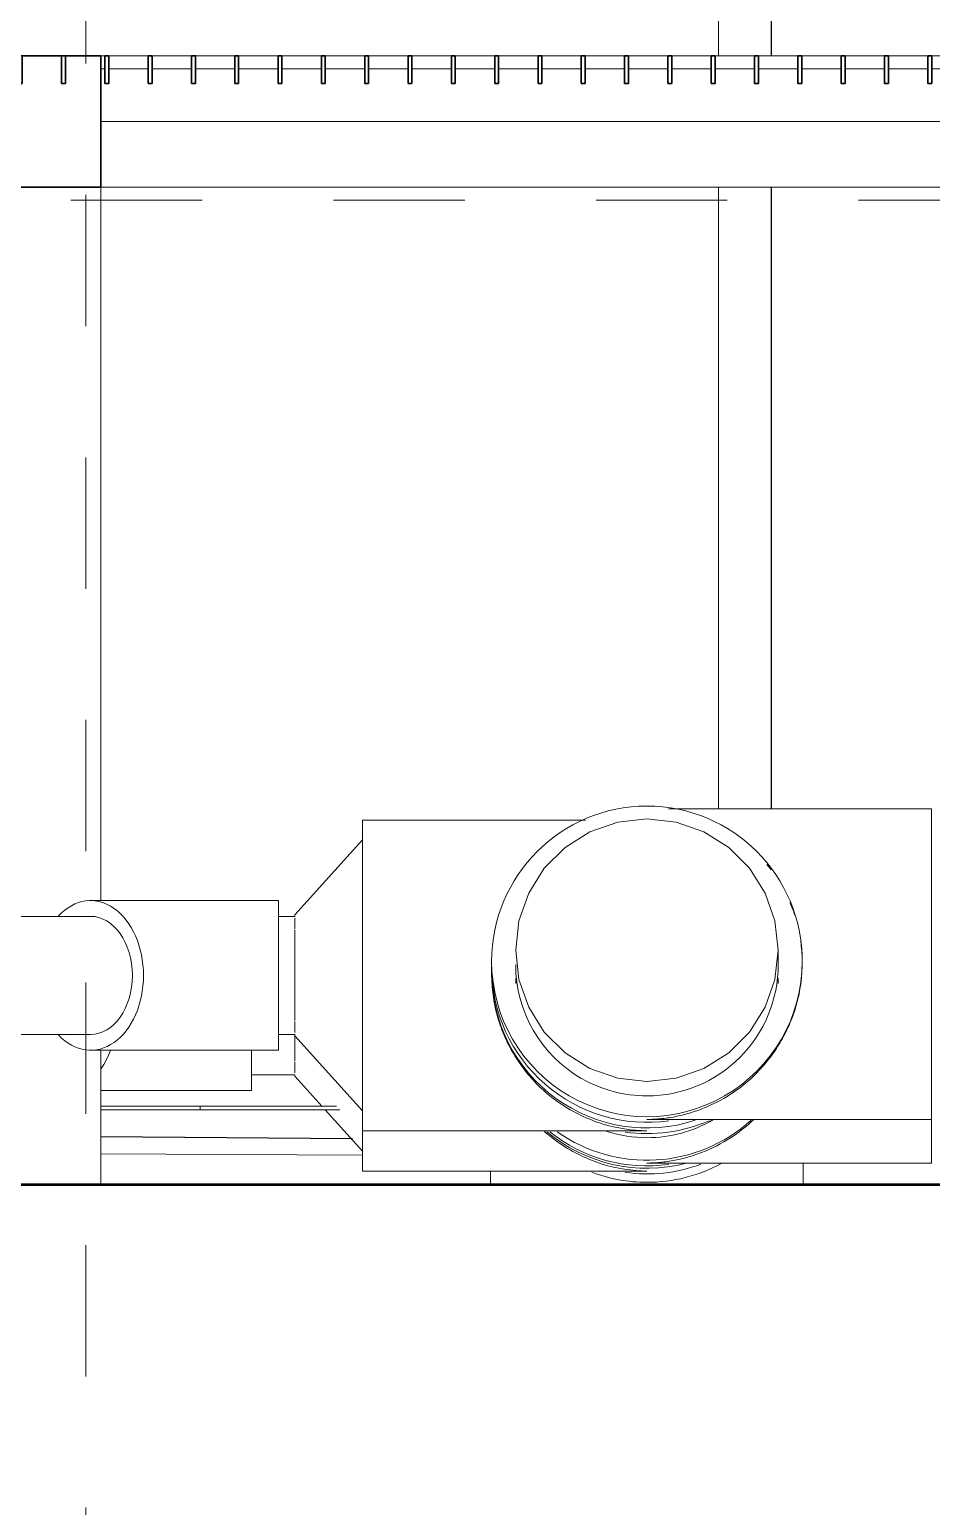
# Model space of a CAD drawing. Header units: metres. Extents: x 62 to 165, y -3 to 9.
# Drawn here: x 127.097 to 127.784, y -0.995 to 0.13 of the extents above; entities that cross this region are included whole.
import ezdxf

# ---------------------------------------------------------------- set-up
doc = ezdxf.new("R2010")
doc.units = ezdxf.units.M
doc.linetypes.add('Centro', pattern=[0.03175, 0.00635, -0.004763, 0.015875, -0.004763])
doc.linetypes.add('Grid Line', pattern=[0.022225, 0.0127, -0.003175, 0.003175, -0.003175])
for name, color, linetype, lineweight in [('A-FLOR', 7, 'Continuous', 18), ('A-FLOR-HRAL', 7, 'Continuous', 18), ('A-FLOR-LEVL', 7, 'Continuous', 9), ('A-GENM', 7, 'Continuous', 18), ('P-PIPE', 7, 'Continuous', 18), ('S-BEAM', 7, 'Continuous', 18), ('S-GRID', 7, 'Continuous', 9)]:
    doc.layers.add(name, color=color, linetype=linetype, lineweight=lineweight)

# ---------------------------------------------------------------- blocks, each defined once
blk = doc.blocks.new('Viga Perfil Rectangular - VM2-1193530-Corte 02')
at = {"layer": 'S-BEAM'}
for p, q in [((-75.0849, 0.5317), (-75.0449, 0.5317)), ((-75.0849, 0.5317), (-75.0849, 0.5)), ((-75.0449, 0.5317), (-75.0445, 0.5317)), ((-75.0449, 0.5), (-75.0449, 0.5317)), ((-75.0445, 0.5317), (-75.0445, 0.5)), ((-75.0849, 0.45), (-75.0849, 0.11)), ((-75.0449, 0.11), (-75.0449, 0.45)), ((-75.0445, 0.45), (-75.0445, 0.11)), ((-75.0849, 0.01), (-75.0849, -0.4637)), ((-75.0449, -0.4637), (-75.0449, 0.01)), ((-75.0445, 0.01), (-75.0445, -0.4637))]:
    blk.add_line(p, q, dxfattribs=at)
blk = doc.blocks.new('Grating - 1_13 x 9_68-1282363-Corte 02')
at = {"layer": 'A-GENM', "lineweight": 35}
for p, q in [((-75.5554, 0.11), (-75.6554, 0.11)), ((-75.6554, 0.11), (-75.6554, 0.01)), ((-75.6154, 0.11), (-75.6184, 0.11)), ((-75.6184, 0.11), (-75.6184, 0.089)), ((-75.6154, 0.089), (-75.6154, 0.11)), ((-75.5824, 0.11), (-75.5854, 0.11)), ((-75.5854, 0.11), (-75.5854, 0.089)), ((-75.5824, 0.089), (-75.5824, 0.11)), ((-75.5554, 0.01), (-75.5554, 0.11)), ((-75.5494, 0.11), (-75.5524, 0.11)), ((-75.5524, 0.11), (-75.5524, 0.089)), ((-75.5494, 0.089), (-75.5494, 0.11)), ((-75.5164, 0.11), (-75.5194, 0.11)), ((-75.5194, 0.11), (-75.5194, 0.089)), ((-75.5164, 0.089), (-75.5164, 0.11)), ((-75.4834, 0.11), (-75.4864, 0.11)), ((-75.4864, 0.11), (-75.4864, 0.089)), ((-75.4834, 0.089), (-75.4834, 0.11)), ((-75.4504, 0.11), (-75.4534, 0.11)), ((-75.4534, 0.11), (-75.4534, 0.089)), ((-75.4504, 0.089), (-75.4504, 0.11)), ((-75.4174, 0.11), (-75.4204, 0.11)), ((-75.4204, 0.11), (-75.4204, 0.089)), ((-75.4174, 0.089), (-75.4174, 0.11)), ((-75.3844, 0.11), (-75.3874, 0.11)), ((-75.3874, 0.11), (-75.3874, 0.089)), ((-75.3844, 0.089), (-75.3844, 0.11)), ((-75.3514, 0.11), (-75.3544, 0.11)), ((-75.3544, 0.11), (-75.3544, 0.089)), ((-75.3514, 0.089), (-75.3514, 0.11)), ((-75.3184, 0.11), (-75.3214, 0.11)), ((-75.3214, 0.11), (-75.3214, 0.089)), ((-75.3184, 0.089), (-75.3184, 0.11)), ((-75.2854, 0.11), (-75.2884, 0.11)), ((-75.2884, 0.11), (-75.2884, 0.089)), ((-75.2854, 0.089), (-75.2854, 0.11)), ((-75.2524, 0.11), (-75.2554, 0.11)), ((-75.2554, 0.11), (-75.2554, 0.089)), ((-75.2524, 0.089), (-75.2524, 0.11)), ((-75.2194, 0.11), (-75.2224, 0.11)), ((-75.2224, 0.11), (-75.2224, 0.089)), ((-75.2194, 0.089), (-75.2194, 0.11)), ((-75.1864, 0.11), (-75.1894, 0.11)), ((-75.1894, 0.11), (-75.1894, 0.089)), ((-75.1864, 0.089), (-75.1864, 0.11)), ((-75.1534, 0.11), (-75.1564, 0.11)), ((-75.1564, 0.11), (-75.1564, 0.089)), ((-75.1534, 0.089), (-75.1534, 0.11)), ((-75.1204, 0.11), (-75.1234, 0.11)), ((-75.1234, 0.11), (-75.1234, 0.089)), ((-75.1204, 0.089), (-75.1204, 0.11)), ((-75.0874, 0.11), (-75.0904, 0.11)), ((-75.0904, 0.11), (-75.0904, 0.089)), ((-75.0874, 0.089), (-75.0874, 0.11)), ((-75.0544, 0.11), (-75.0574, 0.11)), ((-75.0574, 0.11), (-75.0574, 0.089)), ((-75.0544, 0.089), (-75.0544, 0.11)), ((-75.0214, 0.11), (-75.0244, 0.11)), ((-75.0244, 0.11), (-75.0244, 0.089)), ((-75.0214, 0.089), (-75.0214, 0.11)), ((-74.9884, 0.11), (-74.9914, 0.11)), ((-74.9914, 0.11), (-74.9914, 0.089)), ((-74.9884, 0.089), (-74.9884, 0.11)), ((-74.9554, 0.11), (-74.9584, 0.11)), ((-74.9584, 0.11), (-74.9584, 0.089)), ((-74.9554, 0.089), (-74.9554, 0.11)), ((-74.9224, 0.11), (-74.9254, 0.11)), ((-74.9254, 0.11), (-74.9254, 0.089)), ((-74.9224, 0.089), (-74.9224, 0.11)), ((-74.8894, 0.11), (-74.8924, 0.11)), ((-74.8924, 0.11), (-74.8924, 0.089)), ((-74.8894, 0.089), (-74.8894, 0.11)), ((-74.8564, 0.11), (-74.8594, 0.11)), ((-74.8594, 0.11), (-74.8594, 0.089)), ((-74.8564, 0.089), (-74.8564, 0.11)), ((-74.8234, 0.11), (-74.8264, 0.11)), ((-74.8264, 0.11), (-74.8264, 0.089)), ((-74.8234, 0.089), (-74.8234, 0.11)), ((-74.7904, 0.11), (-74.7934, 0.11)), ((-74.7934, 0.11), (-74.7934, 0.089)), ((-74.7904, 0.089), (-74.7904, 0.11)), ((-74.7574, 0.11), (-74.7604, 0.11)), ((-74.7604, 0.11), (-74.7604, 0.089)), ((-74.7574, 0.089), (-74.7574, 0.11)), ((-74.7244, 0.11), (-74.7274, 0.11)), ((-74.7274, 0.11), (-74.7274, 0.089)), ((-74.7244, 0.089), (-74.7244, 0.11)), ((-74.6914, 0.11), (-74.6944, 0.11)), ((-74.6944, 0.11), (-74.6944, 0.089)), ((-74.6914, 0.089), (-74.6914, 0.11)), ((-74.6584, 0.11), (-74.6614, 0.11)), ((-74.6614, 0.11), (-74.6614, 0.089)), ((-74.6584, 0.089), (-74.6584, 0.11)), ((-74.6254, 0.11), (-74.6284, 0.11)), ((-74.6284, 0.11), (-74.6284, 0.089)), ((-74.6254, 0.089), (-74.6254, 0.11)), ((-74.543, 0.11), (-74.6254, 0.11)), ((-74.6254, 0.11), (-74.6254, 0.01)), ((-75.6184, 0.089), (-75.6154, 0.089)), ((-75.5854, 0.089), (-75.5824, 0.089)), ((-75.5524, 0.089), (-75.5494, 0.089)), ((-75.5194, 0.089), (-75.5164, 0.089)), ((-75.4864, 0.089), (-75.4834, 0.089)), ((-75.4534, 0.089), (-75.4504, 0.089)), ((-75.4204, 0.089), (-75.4174, 0.089)), ((-75.3874, 0.089), (-75.3844, 0.089)), ((-75.3544, 0.089), (-75.3514, 0.089)), ((-75.3214, 0.089), (-75.3184, 0.089)), ((-75.2884, 0.089), (-75.2854, 0.089)), ((-75.2554, 0.089), (-75.2524, 0.089)), ((-75.2224, 0.089), (-75.2194, 0.089)), ((-75.1894, 0.089), (-75.1864, 0.089)), ((-75.1564, 0.089), (-75.1534, 0.089)), ((-75.1234, 0.089), (-75.1204, 0.089)), ((-75.0904, 0.089), (-75.0874, 0.089)), ((-75.0574, 0.089), (-75.0544, 0.089)), ((-75.0244, 0.089), (-75.0214, 0.089)), ((-74.9914, 0.089), (-74.9884, 0.089)), ((-74.9584, 0.089), (-74.9554, 0.089)), ((-74.9254, 0.089), (-74.9224, 0.089)), ((-74.8924, 0.089), (-74.8894, 0.089)), ((-74.8594, 0.089), (-74.8564, 0.089)), ((-74.8264, 0.089), (-74.8234, 0.089)), ((-74.7934, 0.089), (-74.7904, 0.089)), ((-74.7604, 0.089), (-74.7574, 0.089)), ((-74.7274, 0.089), (-74.7244, 0.089)), ((-74.6944, 0.089), (-74.6914, 0.089)), ((-74.6614, 0.089), (-74.6584, 0.089)), ((-74.6284, 0.089), (-74.6254, 0.089)), ((-75.6554, 0.01), (-75.5554, 0.01)), ((-74.6254, 0.01), (-74.5397, 0.01))]:
    blk.add_line(p, q, dxfattribs=at)
at = {"layer": 'A-GENM'}
for p, q in [((-75.5524, 0.11), (-75.5554, 0.11)), ((-75.5194, 0.11), (-75.5494, 0.11)), ((-75.4864, 0.11), (-75.5164, 0.11)), ((-75.4534, 0.11), (-75.4834, 0.11)), ((-75.4204, 0.11), (-75.4504, 0.11)), ((-75.3874, 0.11), (-75.4174, 0.11)), ((-75.3544, 0.11), (-75.3844, 0.11)), ((-75.3214, 0.11), (-75.3514, 0.11)), ((-75.2884, 0.11), (-75.3184, 0.11)), ((-75.2554, 0.11), (-75.285, 0.11)), ((-75.2224, 0.11), (-75.2524, 0.11)), ((-75.1894, 0.11), (-75.2194, 0.11)), ((-75.1564, 0.11), (-75.1864, 0.11)), ((-75.1234, 0.11), (-75.1534, 0.11)), ((-75.0904, 0.11), (-75.1204, 0.11)), ((-75.0574, 0.11), (-75.0874, 0.11)), ((-75.0244, 0.11), (-75.0544, 0.11)), ((-74.9914, 0.11), (-75.0214, 0.11)), ((-74.9584, 0.11), (-74.9884, 0.11)), ((-74.9254, 0.11), (-74.9554, 0.11)), ((-74.8924, 0.11), (-74.9224, 0.11)), ((-74.8594, 0.11), (-74.8894, 0.11)), ((-74.8264, 0.11), (-74.8564, 0.11)), ((-74.7934, 0.11), (-74.8234, 0.11)), ((-74.7604, 0.11), (-74.7904, 0.11)), ((-74.7274, 0.11), (-74.7574, 0.11)), ((-74.6944, 0.11), (-74.7244, 0.11)), ((-74.6614, 0.11), (-74.6914, 0.11)), ((-74.6284, 0.11), (-74.6584, 0.11)), ((-75.5554, 0.1), (-75.5524, 0.1)), ((-75.5494, 0.1), (-75.5194, 0.1)), ((-75.5164, 0.1), (-75.4864, 0.1)), ((-75.4834, 0.1), (-75.4534, 0.1)), ((-75.4504, 0.1), (-75.4204, 0.1)), ((-75.4174, 0.1), (-75.3874, 0.1)), ((-75.3844, 0.1), (-75.3544, 0.1)), ((-75.3514, 0.1), (-75.3214, 0.1)), ((-75.3184, 0.1), (-75.2884, 0.1)), ((-75.285, 0.1), (-75.2554, 0.1)), ((-75.2524, 0.1), (-75.2224, 0.1)), ((-75.2194, 0.1), (-75.1894, 0.1)), ((-75.1864, 0.1), (-75.1564, 0.1)), ((-75.1534, 0.1), (-75.1234, 0.1)), ((-75.1204, 0.1), (-75.0904, 0.1)), ((-75.0874, 0.1), (-75.0574, 0.1)), ((-75.0544, 0.1), (-75.0244, 0.1)), ((-75.0214, 0.1), (-74.9914, 0.1)), ((-74.9884, 0.1), (-74.9584, 0.1)), ((-74.9554, 0.1), (-74.9254, 0.1)), ((-74.9224, 0.1), (-74.8924, 0.1)), ((-74.8894, 0.1), (-74.8594, 0.1)), ((-74.8564, 0.1), (-74.8264, 0.1)), ((-74.8234, 0.1), (-74.7934, 0.1)), ((-74.7904, 0.1), (-74.7604, 0.1)), ((-74.7574, 0.1), (-74.7274, 0.1)), ((-74.7244, 0.1), (-74.6944, 0.1)), ((-74.6914, 0.1), (-74.6614, 0.1)), ((-74.6584, 0.1), (-74.6284, 0.1)), ((-75.5554, 0.06), (-74.6254, 0.06)), ((-75.6554, -0.5455), (-75.6554, 0.01)), ((-74.6254, 0.01), (-75.5554, 0.01)), ((-75.5554, -0.5334), (-75.5554, 0.01)), ((-74.6254, 0.01), (-74.6254, -0.537)), ((-74.5254, -0.0546), (-74.5254, -0.537)), ((-75.5554, -0.75), (-75.5554, -0.6475)), ((-74.6254, -0.6601), (-74.6254, -0.75)), ((-74.5254, -0.6601), (-74.5254, -0.75)), ((-75.6554, -0.75), (-75.6554, -0.6647))]:
    blk.add_line(p, q, dxfattribs=at)
blk = doc.blocks.new('Railing - 50mm  - Al-1294074-Corte 02')
at = {"layer": 'A-FLOR-HRAL'}
for p, q in [((-74.6804, 0.11), (-74.6804, 0.95)), ((-74.6554, 0.95), (-74.6804, 0.95)), ((-74.6439, 0.95), (-74.6554, 0.95)), ((-74.6304, 0.13), (-74.6304, 0.11)), ((-74.6804, 0), (-74.6804, 0.01)), ((-74.6804, 0), (-74.6554, 0)), ((-74.6554, 0), (-74.6304, 0)), ((-74.6304, 0.01), (-74.6304, 0))]:
    blk.add_line(p, q, dxfattribs=at)
blk = doc.blocks.new('Railing - 50mm  - Al-V6-Corte 02')
at = {"layer": 'A-FLOR-HRAL'}
for p, q in [((-75.6679, 0), (-75.6679, 0.13)), ((-75.6179, 0.13), (-75.6179, 0.11)), ((-75.6679, 0), (-75.6554, 0))]:
    blk.add_line(p, q, dxfattribs=at)
blk = doc.blocks.new('Railing - Railing-1294277-Corte 02')
at = {"layer": 'A-FLOR-HRAL'}
for p, q in [((-74.644, 1), (-75.5151, 1)), ((-75.5151, 0.95), (-74.6785, 0.95)), ((-74.6785, 0.5), (-75.5884, 0.5)), ((-75.5884, 0.45), (-74.6785, 0.45))]:
    blk.add_line(p, q, dxfattribs=at)
for name in ['Railing - 50mm  - Al-1294074-Corte 02', 'Railing - 50mm  - Al-V6-Corte 02']:
    blk.add_blockref(name, (0, 0))
blk = doc.blocks.new('AB1_REVER_EST LOSAS_ZZ_ZZ_MO_T_A_rvt-2-Corte 02')
at = {"layer": 'A-FLOR'}
for p, q in [((-75.5554, -0.69), (-75.4798, -0.69)), ((-75.4798, -0.693), (-75.5554, -0.693)), ((-75.4798, -0.69), (-75.4798, -0.693)), ((-75.4798, -0.69), (-75.376, -0.69)), ((-75.4798, -0.69), (-75.4798, -0.693)), ((-75.3734, -0.693), (-75.4798, -0.693)), ((-75.3561, -0.7274), (-75.5554, -0.7265))]:
    blk.add_line(p, q, dxfattribs=at)
at = {"layer": 'A-FLOR', "lineweight": 25}
blk.add_line((-75.5554, -0.7133), (-75.3638, -0.7146), dxfattribs=at)
at = {"layer": 'A-FLOR', "lineweight": 50}
blk.add_line((-70.2976, -0.75), (-85.1697, -0.75), dxfattribs=at)
at = {"layer": 'A-FLOR-HRAL', "lineweight": 18}
blk.add_blockref('Railing - Railing-1294277-Corte 02', (0, 0), dxfattribs=at)
at = {"layer": 'A-GENM', "lineweight": 18}
blk.add_blockref('Grating - 1_13 x 9_68-1282363-Corte 02', (0, 0), dxfattribs=at)
at = {"layer": 'S-BEAM', "lineweight": 18}
blk.add_blockref('Viga Perfil Rectangular - VM2-1193530-Corte 02', (0, 0), dxfattribs=at)
blk = doc.blocks.new('CPVC - Codo - Codo-1447886-Corte 02')
at = {"layer": 'P-PIPE', "color": 150, "true_color": 0x007dff, "flags": 128}
for points in [[(-75.2585, -0.7499), (-75.2585, -0.7451), (-75.2585, -0.7403), (-75.2585, -0.7395)], [(-75.0204, -0.7334), (-75.0204, -0.7354), (-75.0204, -0.7402), (-75.0204, -0.745), (-75.0204, -0.7498), (-75.0204, -0.7499)]]:
    blk.add_lwpolyline(points, dxfattribs=at)
at = {"layer": 'P-PIPE', "color": 150, "true_color": 0x007dff}
for major_axis, start_param, end_param in [((0.1191, 0), 4.351545, 4.712389), ((-0.1191, 0), 1.570796, 2.065442)]:
    blk.add_ellipse((-75.1394, -0.629), major_axis=major_axis, ratio=0.99995, start_param=start_param, end_param=end_param, dxfattribs=at)
blk = doc.blocks.new('CPVC - Tee - Tee-V96-Corte 02')
at = {"layer": 'P-PIPE', "color": 150, "true_color": 0x007dff}
for p, q in [((-75.3561, -0.7094), (-75.3561, -0.7395)), ((-75.3561, -0.7395), (-75.1406, -0.7395))]:
    blk.add_line(p, q, dxfattribs=at)
for centre, start_param, end_param in [((-75.1394, -0.6191), 4.012485, 4.966527), ((-75.1394, -0.6234), 4.571628, 5.067597)]:
    blk.add_ellipse(centre, major_axis=(0.1183, 0), ratio=0.99995, start_param=start_param, end_param=end_param, dxfattribs=at)
blk.add_open_spline([(-75.2179, -0.709), (-75.214, -0.7125), (-75.2049, -0.7196), (-75.19, -0.7281), (-75.168, -0.7368), (-75.1508, -0.7394), (-75.1394, -0.7395)], degree=3, knots=[0.4847558, 0.4847558, 0.4847558, 0.4847558, 0.5714286, 0.6785714, 0.7857143, 1, 1, 1, 1], dxfattribs=at)
blk.add_open_spline([(-75.1394, -0.7395), (-75.1398, -0.7395), (-75.1402, -0.7395), (-75.1406, -0.7395)], degree=3, dxfattribs=at)
blk = doc.blocks.new('CPVC - Codo - Codo-1448039-Corte 02')
at = {"layer": 'P-PIPE', "color": 150, "true_color": 0x007dff}
for p, q in [((-75.4405, -0.6782), (-75.4405, -0.6476)), ((-75.5554, -0.6782), (-75.5436, -0.6782)), ((-75.4973, -0.6782), (-75.4405, -0.6782))]:
    blk.add_line(p, q, dxfattribs=at)
at = {"layer": 'P-PIPE', "color": 150, "true_color": 0x007dff, "flags": 128}
blk.add_lwpolyline([(-75.4973, -0.6782), (-75.5201, -0.6782), (-75.54, -0.6782), (-75.5436, -0.6782)], dxfattribs=at)
at = {"layer": 'P-PIPE', "color": 150, "true_color": 0x007dff}
blk.add_ellipse((-75.5837, -0.6211), major_axis=(0, 0.057), ratio=0.707107, start_param=3.926991, end_param=4.229648, dxfattribs=at)
blk = doc.blocks.new('M_Transition - Generic - Standard-1444702-Corte 02')
at = {"layer": 'P-PIPE', "color": 150, "true_color": 0x007dff}
for p, q in [((-75.4077, -0.6369), (-75.4077, -0.6504)), ((-75.4077, -0.6562), (-75.4077, -0.6643)), ((-75.4077, -0.6661), (-75.4077, -0.6672)), ((-75.4077, -0.6672), (-75.3871, -0.69)), ((-75.3844, -0.693), (-75.3561, -0.7243))]:
    blk.add_line(p, q, dxfattribs=at)
blk = doc.blocks.new('CPVC - Tee - Tee-V97-Corte 02')
at = {"layer": 'P-PIPE', "color": 150, "true_color": 0x007dff}
for p, q in [((-74.9228, -0.7334), (-74.9228, -0.7006)), ((-75.1383, -0.7334), (-74.9228, -0.7334))]:
    blk.add_line(p, q, dxfattribs=at)
for centre, start_param, end_param in [((-75.1394, -0.613), 4.097156, 5.447471), ((-75.1394, -0.6173), 4.036794, 4.85315)]:
    blk.add_ellipse(centre, major_axis=(0.1183, 0), ratio=0.99995, start_param=start_param, end_param=end_param, dxfattribs=at)
blk.add_open_spline([(-75.1394, -0.7334), (-75.1357, -0.7334), (-75.128, -0.7329), (-75.1167, -0.7312), (-75.1055, -0.7283), (-75.0907, -0.7229), (-75.0746, -0.7142), (-75.063, -0.7049), (-75.0583, -0.7004)], degree=3, knots=[0, 0, 0, 0, 0.0714286, 0.1428571, 0.2142857, 0.2857143, 0.4285714, 0.5351595, 0.5351595, 0.5351595, 0.5351595], dxfattribs=at)
blk.add_open_spline([(-75.1383, -0.7334), (-75.1387, -0.7334), (-75.1391, -0.7334), (-75.1394, -0.7334)], degree=3, dxfattribs=at)
blk = doc.blocks.new('CPVC - Tee - Tee-V100-Corte 02')
at = {"layer": 'P-PIPE', "color": 150, "true_color": 0x007dff}
for p, q in [((-74.9228, -0.4637), (-75.123, -0.4637)), ((-74.9228, -0.5808), (-74.9228, -0.4637)), ((-75.0212, -0.5808), (-75.0212, -0.5798)), ((-75.0212, -0.5841), (-75.0212, -0.5831)), ((-74.9228, -0.7002), (-74.9228, -0.5808)), ((-75.1383, -0.7002), (-74.9228, -0.7002))]:
    blk.add_line(p, q, dxfattribs=at)
for centre, major_axis, start_param, end_param in [((-75.1394, -0.5798), (-0.1183, 0), 3.141593, 6.283185), ((-75.1394, -0.5798), (-0.1183, 0), 0, 3.141593), ((-75.1394, -0.5841), (0.1183, 0), 3.141593, 4.85315)]:
    blk.add_ellipse(centre, major_axis=major_axis, ratio=0.99995, start_param=start_param, end_param=end_param, dxfattribs=at)
for points in [[(-75.0448, -0.51), (-75.0459, -0.5086), (-75.047, -0.5073), (-75.0481, -0.5059)], [(-75.0268, -0.5446), (-75.0279, -0.5413), (-75.0291, -0.538), (-75.0305, -0.5349)], [(-75.0212, -0.5787), (-75.0213, -0.574), (-75.0216, -0.5693), (-75.0223, -0.5647)], [(-75.1383, -0.7002), (-75.1387, -0.7002), (-75.1391, -0.7002), (-75.1394, -0.7002)]]:
    blk.add_open_spline(points, degree=3, dxfattribs=at)
blk.add_open_spline([(-75.1394, -0.7002), (-75.1357, -0.7002), (-75.128, -0.6998), (-75.1167, -0.698), (-75.1055, -0.6951), (-75.0907, -0.6897), (-75.0728, -0.6801), (-75.0564, -0.6662), (-75.0447, -0.6522), (-75.0369, -0.6404), (-75.0302, -0.6271), (-75.0251, -0.6125), (-75.0219, -0.5969), (-75.0212, -0.5862), (-75.0212, -0.5808)], degree=3, knots=[0, 0, 0, 0, 0.071429, 0.142857, 0.214286, 0.285714, 0.428571, 0.571429, 0.642857, 0.714286, 0.785714, 0.857143, 0.928571, 1, 1, 1, 1], dxfattribs=at)
blk = doc.blocks.new('CPVC - Tee - Tee-V103-Corte 02')
at = {"layer": 'P-PIPE', "color": 150, "true_color": 0x007dff}
for p, q in [((-75.1863, -0.4723), (-75.3561, -0.4723)), ((-75.3561, -0.4723), (-75.3561, -0.5894)), ((-75.3561, -0.5894), (-75.3561, -0.7088)), ((-75.2577, -0.5894), (-75.2577, -0.5918)), ((-75.3561, -0.7088), (-75.1406, -0.7088))]:
    blk.add_line(p, q, dxfattribs=at)
for centre, major_axis, start_param, end_param in [((-75.1394, -0.5884), (0.1183, 0), 3.12333, 3.141593), ((-75.1394, -0.5884), (-0.1183, 0), 0, 1.885942), ((-75.1394, -0.5927), (0.1183, 0), 4.571628, 5.123557)]:
    blk.add_ellipse(centre, major_axis=major_axis, ratio=0.99995, start_param=start_param, end_param=end_param, dxfattribs=at)
for points in [[(-75.2577, -0.5859), (-75.2577, -0.5864), (-75.2577, -0.5868), (-75.2577, -0.5873)], [(-75.1394, -0.7088), (-75.1398, -0.7088), (-75.1402, -0.7088), (-75.1406, -0.7088)]]:
    blk.add_open_spline(points, degree=3, dxfattribs=at)
blk.add_open_spline([(-75.2577, -0.5894), (-75.2577, -0.5948), (-75.257, -0.6055), (-75.2538, -0.6211), (-75.2487, -0.6357), (-75.242, -0.649), (-75.2342, -0.6608), (-75.2225, -0.6748), (-75.2077, -0.6873), (-75.19, -0.6975), (-75.168, -0.7061), (-75.1508, -0.7087), (-75.1394, -0.7088)], degree=3, knots=[0, 0, 0, 0, 0.071429, 0.142857, 0.214286, 0.285714, 0.357143, 0.428571, 0.571429, 0.678571, 0.785714, 1, 1, 1, 1], dxfattribs=at)
blk = doc.blocks.new('CPVC - Codo - Codo-V104-Corte 02')
at = {"layer": 'P-PIPE', "color": 150, "true_color": 0x007dff}
for p, q in [((-75.523, -0.5334), (-75.5632, -0.5334)), ((-75.42, -0.5334), (-75.4768, -0.5334)), ((-75.42, -0.5905), (-75.42, -0.5334)), ((-75.42, -0.6475), (-75.42, -0.5905)), ((-75.5632, -0.6475), (-75.523, -0.6475)), ((-75.4768, -0.6475), (-75.42, -0.6475))]:
    blk.add_line(p, q, dxfattribs=at)
at = {"layer": 'P-PIPE', "color": 150, "true_color": 0x007dff, "flags": 128}
for points in [[(-75.523, -0.5334), (-75.5041, -0.5334), (-75.4817, -0.5334), (-75.4768, -0.5334)], [(-75.4768, -0.6475), (-75.4996, -0.6475), (-75.5195, -0.6475), (-75.523, -0.6475)]]:
    blk.add_lwpolyline(points, dxfattribs=at)
at = {"layer": 'P-PIPE', "color": 150, "true_color": 0x007dff}
for start_param, end_param in [(4.712389, 6.9339), (2.490878, 4.712389)]:
    blk.add_ellipse((-75.5632, -0.5905), major_axis=(0, 0.057), ratio=0.707107, start_param=start_param, end_param=end_param, dxfattribs=at)
blk = doc.blocks.new('M_Transition - Generic - Standard-V106-Corte 02')
at = {"layer": 'P-PIPE', "color": 150, "true_color": 0x007dff}
for p, q in [((-75.3561, -0.4873), (-75.4077, -0.5444)), ((-75.4077, -0.5444), (-75.4077, -0.5456)), ((-75.4077, -0.547), (-75.4077, -0.555)), ((-75.4077, -0.5607), (-75.4077, -0.5744)), ((-75.4077, -0.5822), (-75.4077, -0.59)), ((-75.4077, -0.59), (-75.4077, -0.5981)), ((-75.4077, -0.606), (-75.4077, -0.6198)), ((-75.4077, -0.6256), (-75.4077, -0.6336)), ((-75.4077, -0.6354), (-75.4077, -0.6365)), ((-75.4077, -0.6365), (-75.3561, -0.6937))]:
    blk.add_line(p, q, dxfattribs=at)
blk = doc.blocks.new('AB1_REVER_SAN_ZZ_ZZ_MO_T_A_rvt-2-Corte 02')
at = {"layer": 'P-PIPE', "color": 150, "true_color": 0x007dff}
for p, q in [((-75.5632, -0.5455), (-75.6915, -0.5455)), ((-75.4077, -0.5455), (-75.42, -0.5455)), ((-75.4077, -0.5481), (-75.4077, -0.547)), ((-75.4077, -0.5614), (-75.4077, -0.5557)), ((-75.0394, -0.5823), (-75.0394, -0.5713)), ((-75.4077, -0.5825), (-75.4077, -0.5746)), ((-75.2394, -0.5927), (-75.2394, -0.5967)), ((-75.0394, -0.5967), (-75.0394, -0.5927)), ((-75.4077, -0.6057), (-75.4077, -0.5978)), ((-75.4077, -0.6248), (-75.4077, -0.619)), ((-75.6816, -0.6355), (-75.5632, -0.6355)), ((-75.42, -0.6355), (-75.4077, -0.6355)), ((-75.4077, -0.6339), (-75.4077, -0.6326)), ((-75.4077, -0.6555), (-75.4077, -0.6497)), ((-75.4077, -0.6646), (-75.4077, -0.6633)), ((-75.4405, -0.6661), (-75.4077, -0.6661))]:
    blk.add_line(p, q, dxfattribs=at)
at = {"layer": 'P-PIPE', "color": 150, "true_color": 0x007dff, "flags": 128}
for points in [[(-75.1394, -0.4713), (-75.1617, -0.4738), (-75.1828, -0.4812), (-75.2018, -0.4931), (-75.2176, -0.5089), (-75.2295, -0.5279), (-75.2369, -0.549), (-75.2394, -0.5713)], [(-75.0394, -0.5713), (-75.042, -0.549), (-75.0494, -0.5279), (-75.0613, -0.5089), (-75.0771, -0.4931), (-75.0961, -0.4812), (-75.1172, -0.4738), (-75.1394, -0.4713)], [(-75.2394, -0.5713), (-75.2369, -0.5935), (-75.2295, -0.6147), (-75.2176, -0.6336), (-75.2018, -0.6495), (-75.1828, -0.6614), (-75.1617, -0.6688), (-75.1394, -0.6713)], [(-75.1394, -0.6713), (-75.1172, -0.6688), (-75.0961, -0.6614), (-75.0771, -0.6495), (-75.0613, -0.6336), (-75.0494, -0.6147), (-75.042, -0.5935), (-75.0394, -0.5713)]]:
    blk.add_lwpolyline(points, dxfattribs=at)
at = {"layer": 'P-PIPE', "color": 150, "true_color": 0x007dff}
for centre, major_axis, ratio, start_param, end_param in [((-75.5632, -0.5905), (0, 0.045), 0.707107, 4.712389, 6.283185), ((-75.1394, -0.5823), (0.1, 0), 0.99995, 3.141593, 4.18879), ((-75.1394, -0.5823), (-0.1, 0), 0.99995, 1.570796, 3.141593), ((-75.5632, -0.5905), (0, 0.045), 0.707107, 3.141593, 4.712389), ((-75.1394, -0.5823), (-0.1, 0), 0.99995, 1.047877, 1.570796), ((-75.1394, -0.6141), (0.1, 0), 0.99995, 4.712389, 5.243514), ((-75.1394, -0.6141), (-0.1, 0), 0.99995, 1.26072, 1.570796)]:
    blk.add_ellipse(centre, major_axis=major_axis, ratio=ratio, start_param=start_param, end_param=end_param, dxfattribs=at)
at = {"layer": 'P-PIPE', "lineweight": 18}
for name in ['CPVC - Tee - Tee-V100-Corte 02', 'CPVC - Tee - Tee-V103-Corte 02', 'M_Transition - Generic - Standard-V106-Corte 02', 'CPVC - Codo - Codo-V104-Corte 02', 'M_Transition - Generic - Standard-1444702-Corte 02', 'CPVC - Codo - Codo-1448039-Corte 02', 'CPVC - Tee - Tee-V97-Corte 02', 'CPVC - Tee - Tee-V96-Corte 02', 'CPVC - Codo - Codo-1447886-Corte 02']:
    blk.add_blockref(name, (0, 0), dxfattribs=at)

msp = doc.modelspace()

# ---------------------------------------------------------------- linework, layer by layer
at = {"layer": 'A-FLOR-LEVL', "color": 9, "linetype": 'Centro', "true_color": 0xc0c0c0}
for p, q in [((105.3282, 0), (137.58, 0)), ((105.2777, -0.75), (137.58, -0.75))]:
    msp.add_line(p, q, dxfattribs=at)
at = {"layer": 'S-GRID', "color": 253, "linetype": 'Grid Line', "true_color": 0xaaaaaa}
msp.add_line((127.1395, -2.6959), (127.1395, 8.9334), dxfattribs=at)

# ---------------------------------------------------------------- block references
at = {"lineweight": 5}
for name in ['AB1_REVER_SAN_ZZ_ZZ_MO_T_A_rvt-2-Corte 02', 'AB1_REVER_EST LOSAS_ZZ_ZZ_MO_T_A_rvt-2-Corte 02']:
    msp.add_blockref(name, (202.7064, 0), dxfattribs=at)

doc.saveas('drawing.dxf')
